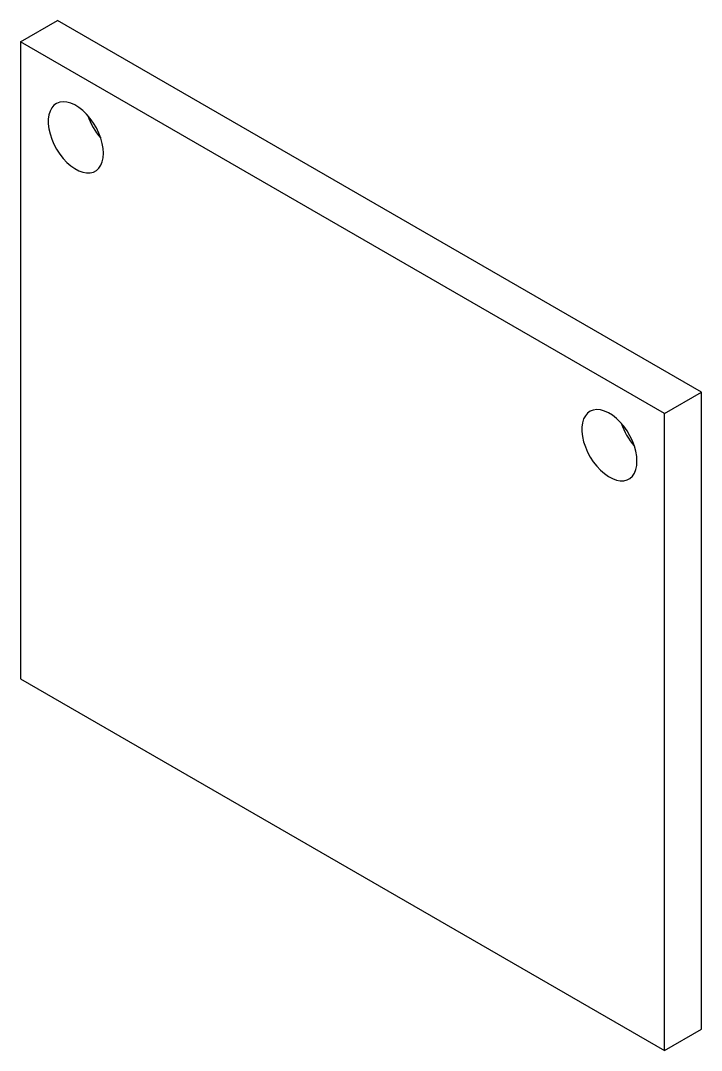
# Paper-space layout '_Isometric' of a CAD drawing. Header units: millimetres. Extents: x -10.7 to 15.4, y -27.6 to 12.
import ezdxf

# ---------------------------------------------------------------- set-up
doc = ezdxf.new("R2010")
doc.units = ezdxf.units.MM

psp = doc.layouts.new('_Isometric')

# ---------------------------------------------------------------- linework, layer by layer
at = {"color": 7, "linetype": 'Continuous', "lineweight": 25}
for p, q in [((-10.748, 11.156), (-9.334, 11.972)), ((15.415, -2.315), (-9.334, 11.972)), ((14.001, -3.132), (-10.748, 11.156)), ((-10.748, 11.156), (-10.748, -13.341)), ((14.001, -3.132), (15.415, -2.315)), ((15.415, -26.811), (15.415, -2.315)), ((14.001, -27.628), (14.001, -3.132)), ((-10.748, -13.341), (14.001, -27.628)), ((14.001, -27.628), (15.415, -26.811))]:
    psp.add_line(p, q, dxfattribs=at)
at = {"color": 7, "linetype": 'Continuous', "lineweight": 25, "flags": 128}
for points in [[(-7.566, 6.869), (-7.577, 7.054), (-7.611, 7.248), (-7.666, 7.447), (-7.742, 7.647), (-7.837, 7.843), (-7.948, 8.031), (-8.074, 8.208), (-8.212, 8.369), (-8.358, 8.512), (-8.51, 8.632), (-8.665, 8.728), (-8.819, 8.797), (-8.969, 8.838), (-9.111, 8.851), (-9.244, 8.834), (-9.363, 8.788), (-9.466, 8.715), (-9.551, 8.615), (-9.617, 8.491), (-9.662, 8.345), (-9.684, 8.181), (-9.684, 8.003), (-9.662, 7.813), (-9.617, 7.616), (-9.551, 7.416), (-9.466, 7.217), (-9.363, 7.025), (-9.244, 6.842), (-9.111, 6.672), (-8.969, 6.52), (-8.819, 6.388), (-8.665, 6.28), (-8.51, 6.197), (-8.358, 6.142), (-8.212, 6.115), (-8.074, 6.117), (-7.948, 6.148), (-7.837, 6.208), (-7.742, 6.295), (-7.666, 6.407), (-7.611, 6.542), (-7.577, 6.697), (-7.566, 6.869)], [(12.94, -4.969), (12.929, -4.784), (12.895, -4.59), (12.84, -4.391), (12.764, -4.191), (12.67, -3.995), (12.558, -3.807), (12.432, -3.63), (12.294, -3.469), (12.148, -3.326), (11.996, -3.206), (11.841, -3.11), (11.687, -3.041), (11.537, -3), (11.395, -2.987), (11.262, -3.004), (11.143, -3.05), (11.04, -3.123), (10.955, -3.223), (10.889, -3.347), (10.844, -3.493), (10.822, -3.656), (10.822, -3.835), (10.844, -4.025), (10.889, -4.222), (10.955, -4.422), (11.04, -4.62), (11.143, -4.813), (11.262, -4.996), (11.395, -5.166), (11.537, -5.318), (11.687, -5.45), (11.841, -5.558), (11.996, -5.641), (12.148, -5.696), (12.294, -5.723), (12.432, -5.721), (12.558, -5.69), (12.67, -5.63), (12.764, -5.543), (12.84, -5.431), (12.895, -5.296), (12.929, -5.141), (12.94, -4.969)]]:
    psp.add_lwpolyline(points, dxfattribs=at)
at = {"color": 7, "linetype": 'Continuous', "lineweight": 25}
for centre in [(-5.777, 9.127), (14.729, -2.711)]:
    psp.add_arc(centre, 2.524, 198.565, 221.4296, dxfattribs=at)

doc.saveas('drawing.dxf')
